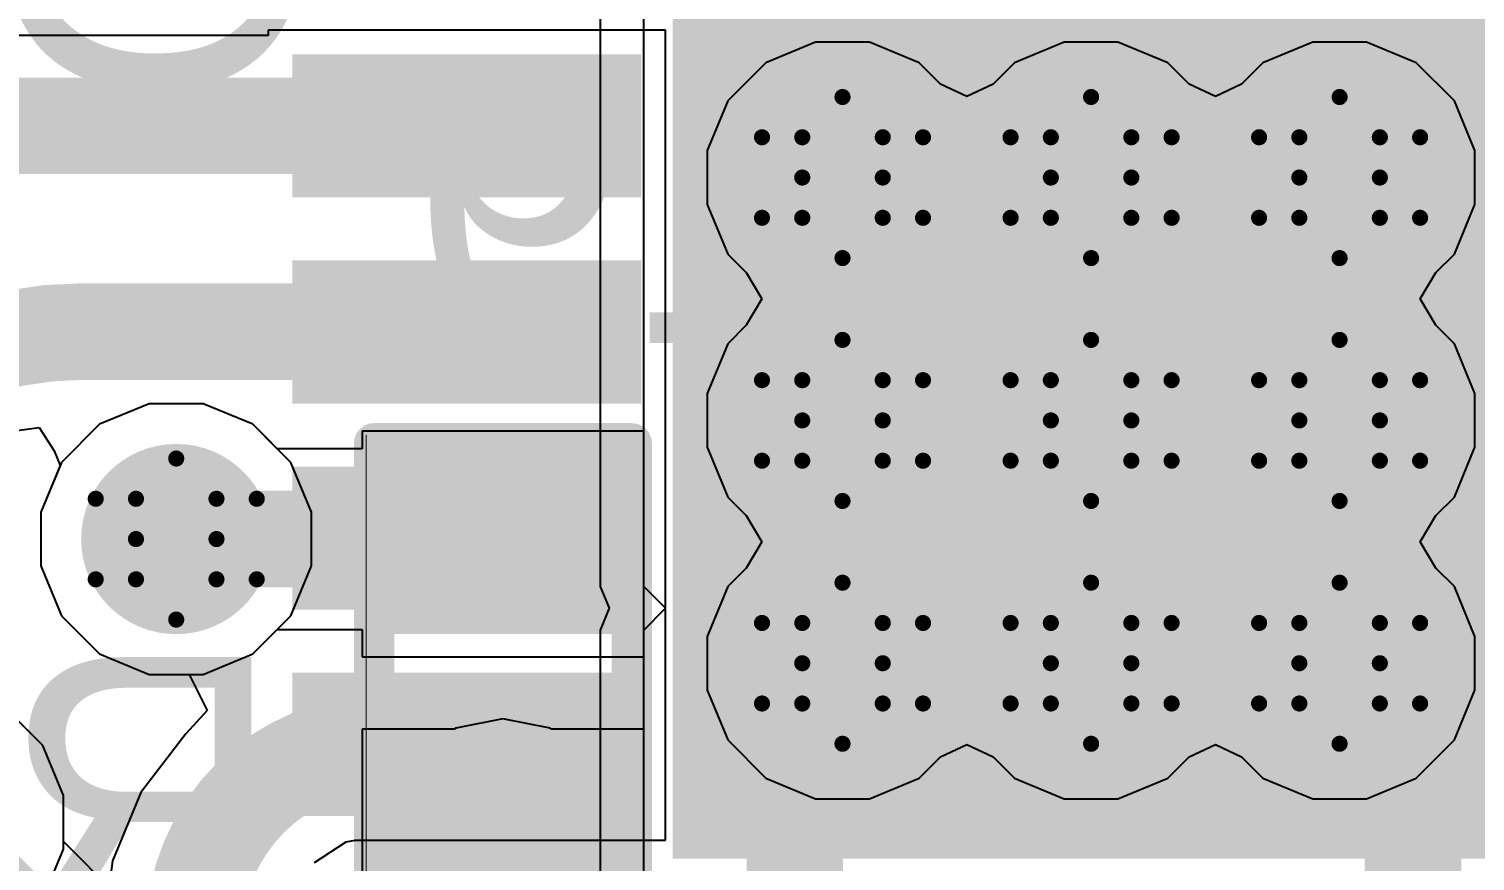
# Model space of a CAD drawing. Header units: inches. Extents: x -0.2 to 15.8, y 0 to 3.5.
# Drawn here: x 1.2025 to 1.3822, y 1.0682 to 1.1715 of the extents above; entities that cross this region are included whole.
import ezdxf

# ---------------------------------------------------------------- set-up
doc = ezdxf.new("R2010")
doc.units = ezdxf.units.IN
doc.header["$MEASUREMENT"] = 0
for name, color, linetype in [('Bottom Layer', 5, 'Continuous'), ('Bottom Overlay', 54, 'Continuous'), ('Bottom Paste', 16, 'Continuous'), ('Bottom Solder', 6, 'Continuous'), ('Drill Drawing', 1, 'Continuous'), ('Signal_1', 16, 'Continuous'), ('Signal_2', 76, 'Continuous'), ('Top Layer', 1, 'Continuous'), ('Top Overlay', 2, 'Continuous'), ('Top Solder', 216, 'Continuous'), ('Via Holes', 16, 'Continuous')]:
    doc.layers.add(name, color=color, linetype=linetype)
doc.styles.add('Arial', font='', dxfattribs={"height": 0.2})
doc.styles.get('Arial').set_extended_font_data('Arial')

msp = doc.modelspace()

# ---------------------------------------------------------------- hatches: boundary and pattern name
at = {"layer": 'Bottom Layer'}
h = msp.add_hatch(color=5, dxfattribs=at)
edge = h.paths.add_edge_path()
edge.add_arc((1.30359, 1.15306), 0.01181, 0, 360)
h = msp.add_hatch(color=5, dxfattribs=at)
edge = h.paths.add_edge_path()
edge.add_arc((1.33447, 1.15306), 0.01181, 0, 360)
h = msp.add_hatch(color=5, dxfattribs=at)
edge = h.paths.add_edge_path()
edge.add_arc((1.36534, 1.15306), 0.01181, 0, 360)
h = msp.add_hatch(color=5, dxfattribs=at)
edge = h.paths.add_edge_path()
edge.add_arc((1.30359, 1.1229), 0.01181, 0, 360)
h = msp.add_hatch(color=5, dxfattribs=at)
edge = h.paths.add_edge_path()
edge.add_arc((1.33447, 1.1229), 0.01181, 0, 360)
h = msp.add_hatch(color=5, dxfattribs=at)
edge = h.paths.add_edge_path()
edge.add_arc((1.36534, 1.1229), 0.01181, 0, 360)
h = msp.add_hatch(color=5, dxfattribs=at)
edge = h.paths.add_edge_path()
edge.add_arc((1.22082, 1.10817), 0.01181, 0, 360)
for points in [[(1.24891, 1.11656), (1.27391, 1.11656), (1.27391, 1.09856), (1.24891, 1.09856)], [(1.24891, 1.07956), (1.27391, 1.07956), (1.27391, 1.06156), (1.24891, 1.06156)]]:
    msp.add_hatch(color=5, dxfattribs=at).paths.add_polyline_path(points)
h = msp.add_hatch(color=5, dxfattribs=at)
edge = h.paths.add_edge_path()
edge.add_arc((1.30359, 1.09275), 0.01181, 0, 360)
h = msp.add_hatch(color=5, dxfattribs=at)
edge = h.paths.add_edge_path()
edge.add_arc((1.33447, 1.09275), 0.01181, 0, 360)
h = msp.add_hatch(color=5, dxfattribs=at)
edge = h.paths.add_edge_path()
edge.add_arc((1.36534, 1.09275), 0.01181, 0, 360)
at = {"layer": 'Bottom Paste'}
for points in [[(1.24891, 1.11656), (1.27391, 1.11656), (1.27391, 1.09856), (1.24891, 1.09856)], [(1.24891, 1.07956), (1.27391, 1.07956), (1.27391, 1.06156), (1.24891, 1.06156)]]:
    msp.add_hatch(color=16, dxfattribs=at).paths.add_polyline_path(points)
at = {"layer": 'Bottom Solder'}
for points in [[(1.24674, 1.11873), (1.27607, 1.11873), (1.27607, 1.09639), (1.24674, 1.09639)], [(1.24674, 1.08173), (1.27607, 1.08173), (1.27607, 1.05939), (1.24674, 1.05939)]]:
    msp.add_hatch(color=6, dxfattribs=at).paths.add_polyline_path(points)
at = {"layer": 'Signal_1'}
h = msp.add_hatch(color=16, dxfattribs=at)
edge = h.paths.add_edge_path()
edge.add_arc((1.30359, 1.15306), 0.01181, 0, 360)
h = msp.add_hatch(color=16, dxfattribs=at)
edge = h.paths.add_edge_path()
edge.add_arc((1.33447, 1.15306), 0.01181, 0, 360)
h = msp.add_hatch(color=16, dxfattribs=at)
edge = h.paths.add_edge_path()
edge.add_arc((1.36534, 1.15306), 0.01181, 0, 360)
h = msp.add_hatch(color=16, dxfattribs=at)
edge = h.paths.add_edge_path()
edge.add_arc((1.30359, 1.1229), 0.01181, 0, 360)
h = msp.add_hatch(color=16, dxfattribs=at)
edge = h.paths.add_edge_path()
edge.add_arc((1.33447, 1.1229), 0.01181, 0, 360)
h = msp.add_hatch(color=16, dxfattribs=at)
edge = h.paths.add_edge_path()
edge.add_arc((1.36534, 1.1229), 0.01181, 0, 360)
h = msp.add_hatch(color=16, dxfattribs=at)
edge = h.paths.add_edge_path()
edge.add_arc((1.22082, 1.10817), 0.01181, 0, 360)
h = msp.add_hatch(color=16, dxfattribs=at)
edge = h.paths.add_edge_path()
edge.add_arc((1.30359, 1.09275), 0.01181, 0, 360)
h = msp.add_hatch(color=16, dxfattribs=at)
edge = h.paths.add_edge_path()
edge.add_arc((1.33447, 1.09275), 0.01181, 0, 360)
h = msp.add_hatch(color=16, dxfattribs=at)
edge = h.paths.add_edge_path()
edge.add_arc((1.36534, 1.09275), 0.01181, 0, 360)
at = {"layer": 'Signal_2'}
h = msp.add_hatch(color=76, dxfattribs=at)
edge = h.paths.add_edge_path()
edge.add_arc((1.30359, 1.15306), 0.01181, 0, 360)
h = msp.add_hatch(color=76, dxfattribs=at)
edge = h.paths.add_edge_path()
edge.add_arc((1.33447, 1.15306), 0.01181, 0, 360)
h = msp.add_hatch(color=76, dxfattribs=at)
edge = h.paths.add_edge_path()
edge.add_arc((1.36534, 1.15306), 0.01181, 0, 360)
h = msp.add_hatch(color=76, dxfattribs=at)
edge = h.paths.add_edge_path()
edge.add_arc((1.30359, 1.1229), 0.01181, 0, 360)
h = msp.add_hatch(color=76, dxfattribs=at)
edge = h.paths.add_edge_path()
edge.add_arc((1.33447, 1.1229), 0.01181, 0, 360)
h = msp.add_hatch(color=76, dxfattribs=at)
edge = h.paths.add_edge_path()
edge.add_arc((1.36534, 1.1229), 0.01181, 0, 360)
h = msp.add_hatch(color=76, dxfattribs=at)
edge = h.paths.add_edge_path()
edge.add_arc((1.22082, 1.10817), 0.01181, 0, 360)
h = msp.add_hatch(color=76, dxfattribs=at)
edge = h.paths.add_edge_path()
edge.add_arc((1.30359, 1.09275), 0.01181, 0, 360)
h = msp.add_hatch(color=76, dxfattribs=at)
edge = h.paths.add_edge_path()
edge.add_arc((1.33447, 1.09275), 0.01181, 0, 360)
h = msp.add_hatch(color=76, dxfattribs=at)
edge = h.paths.add_edge_path()
edge.add_arc((1.36534, 1.09275), 0.01181, 0, 360)
at = {"layer": 'Top Layer'}
for points in [[(1.28449, 1.0705), (1.28449, 1.17286), (1.38685, 1.17286), (1.38685, 1.0705)], [(1.23724, 1.15259), (1.23724, 1.16637), (1.27661, 1.16637), (1.27661, 1.15259)], [(1.23724, 1.12699), (1.23724, 1.14077), (1.27661, 1.14077), (1.27661, 1.12699)], [(1.23724, 1.10139), (1.23724, 1.11517), (1.27661, 1.11517), (1.27661, 1.10139)], [(1.23724, 1.07579), (1.23724, 1.08957), (1.27661, 1.08957), (1.27661, 1.07579)]]:
    msp.add_hatch(color=1, dxfattribs=at).paths.add_polyline_path(points)
h = msp.add_hatch(color=1, dxfattribs=at)
edge = h.paths.add_edge_path()
edge.add_arc((1.30359, 1.15306), 0.01181, 0, 360)
h = msp.add_hatch(color=1, dxfattribs=at)
edge = h.paths.add_edge_path()
edge.add_arc((1.33447, 1.15306), 0.01181, 0, 360)
h = msp.add_hatch(color=1, dxfattribs=at)
edge = h.paths.add_edge_path()
edge.add_arc((1.36534, 1.15306), 0.01181, 0, 360)
h = msp.add_hatch(color=1, dxfattribs=at)
edge = h.paths.add_edge_path()
edge.add_arc((1.30359, 1.1229), 0.01181, 0, 360)
h = msp.add_hatch(color=1, dxfattribs=at)
edge = h.paths.add_edge_path()
edge.add_arc((1.33447, 1.1229), 0.01181, 0, 360)
h = msp.add_hatch(color=1, dxfattribs=at)
edge = h.paths.add_edge_path()
edge.add_arc((1.36534, 1.1229), 0.01181, 0, 360)
h = msp.add_hatch(color=1, dxfattribs=at)
edge = h.paths.add_edge_path()
edge.add_arc((1.22082, 1.10817), 0.01181, 0, 360)
h = msp.add_hatch(color=1, dxfattribs=at)
edge = h.paths.add_edge_path()
edge.add_arc((1.30359, 1.09275), 0.01181, 0, 360)
h = msp.add_hatch(color=1, dxfattribs=at)
edge = h.paths.add_edge_path()
edge.add_arc((1.33447, 1.09275), 0.01181, 0, 360)
h = msp.add_hatch(color=1, dxfattribs=at)
edge = h.paths.add_edge_path()
edge.add_arc((1.36534, 1.09275), 0.01181, 0, 360)
at = {"layer": 'Top Solder'}
for points in [[(1.28249, 1.0685), (1.28249, 1.17486), (1.38885, 1.17486), (1.38885, 1.0685)], [(1.23524, 1.15059), (1.23524, 1.16837), (1.27861, 1.16837), (1.27861, 1.15059)], [(1.23524, 1.12499), (1.23524, 1.14277), (1.27861, 1.14277), (1.27861, 1.12499)], [(1.23524, 1.09939), (1.23524, 1.11717), (1.27861, 1.11717), (1.27861, 1.09939)], [(1.23524, 1.07379), (1.23524, 1.09157), (1.27861, 1.09157), (1.27861, 1.07379)]]:
    msp.add_hatch(color=216, dxfattribs=at).paths.add_polyline_path(points)
at = {"layer": 'Via Holes'}
h = msp.add_hatch(color=7, dxfattribs=at)
edge = h.paths.add_edge_path()
edge.add_arc((1.30359, 1.15306), 0.00591, 0, 360)
h = msp.add_hatch(color=7, dxfattribs=at)
edge = h.paths.add_edge_path()
edge.add_arc((1.33447, 1.15306), 0.00591, 0, 360)
h = msp.add_hatch(color=7, dxfattribs=at)
edge = h.paths.add_edge_path()
edge.add_arc((1.36534, 1.15306), 0.00591, 0, 360)
h = msp.add_hatch(color=7, dxfattribs=at)
edge = h.paths.add_edge_path()
edge.add_arc((1.30359, 1.1229), 0.00591, 0, 360)
h = msp.add_hatch(color=7, dxfattribs=at)
edge = h.paths.add_edge_path()
edge.add_arc((1.33447, 1.1229), 0.00591, 0, 360)
h = msp.add_hatch(color=7, dxfattribs=at)
edge = h.paths.add_edge_path()
edge.add_arc((1.36534, 1.1229), 0.00591, 0, 360)
h = msp.add_hatch(color=7, dxfattribs=at)
edge = h.paths.add_edge_path()
edge.add_arc((1.22082, 1.10817), 0.00591, 0, 360)
h = msp.add_hatch(color=7, dxfattribs=at)
edge = h.paths.add_edge_path()
edge.add_arc((1.30359, 1.09275), 0.00591, 0, 360)
h = msp.add_hatch(color=7, dxfattribs=at)
edge = h.paths.add_edge_path()
edge.add_arc((1.33447, 1.09275), 0.00591, 0, 360)
h = msp.add_hatch(color=7, dxfattribs=at)
edge = h.paths.add_edge_path()
edge.add_arc((1.36534, 1.09275), 0.00591, 0, 360)

# ---------------------------------------------------------------- linework, layer by layer
at = {"layer": 'Bottom Layer'}
for p, q in [((1.21747, 1.12498), (1.2113, 1.12242)), ((1.22416, 1.12498), (1.21747, 1.12498)), ((1.23034, 1.12242), (1.22416, 1.12498)), ((1.2113, 1.12242), (1.20657, 1.11769)), ((1.23338, 1.11939), (1.23034, 1.12242)), ((1.27891, 1.12156), (1.24391, 1.12156)), ((1.24391, 1.12156), (1.24391, 1.11939)), ((1.27891, 1.09356), (1.27891, 1.12156)), ((1.24391, 1.11939), (1.23338, 1.11939)), ((1.20657, 1.11769), (1.20401, 1.11151)), ((1.20401, 1.11151), (1.20401, 1.10483)), ((1.20401, 1.10483), (1.20657, 1.09865)), ((1.20657, 1.09865), (1.2113, 1.09392)), ((1.23034, 1.09392), (1.23338, 1.09695)), ((1.23338, 1.09695), (1.24391, 1.09695)), ((1.24391, 1.09695), (1.24391, 1.09356)), ((1.2113, 1.09392), (1.21747, 1.09136)), ((1.22416, 1.09136), (1.23034, 1.09392)), ((1.24391, 1.09356), (1.27891, 1.09356)), ((1.21747, 1.09136), (1.22416, 1.09136)), ((1.20425, 1.08252), (1.19952, 1.08725)), ((1.26141, 1.08585), (1.25555, 1.08469)), ((1.26726, 1.08469), (1.26141, 1.08585)), ((1.25536, 1.08456), (1.24391, 1.08456)), ((1.24391, 1.08456), (1.24391, 1.05656)), ((1.25555, 1.08469), (1.25536, 1.08456)), ((1.26745, 1.08456), (1.26726, 1.08469)), ((1.27891, 1.08456), (1.26745, 1.08456)), ((1.27891, 1.05656), (1.27891, 1.08456)), ((1.20681, 1.07634), (1.20425, 1.08252)), ((1.20681, 1.06966), (1.20681, 1.07634)), ((1.20425, 1.06348), (1.20681, 1.06966))]:
    msp.add_line(p, q, dxfattribs=at)
for points, const_width in [([(1.21982, 1.10817), (1.22082, 1.10817)], 0.012), ([(1.22082, 1.10817), (1.26247, 1.10817)], 0.012), ([(1.26141, 1.05816), (1.26141, 1.07056)], 0.02)]:
    msp.add_lwpolyline(points, dxfattribs=dict(at, const_width=const_width))
for points, const_width in [([(1.21682, 1.10817, 1), (1.22282, 1.10817, 1)], 0.006), ([(1.21782, 1.10817, 1), (1.22382, 1.10817, 1)], 0.006), ([(1.21782, 1.10817, 1), (1.22382, 1.10817, 1)], 0.006), ([(1.25947, 1.10817, 1), (1.26547, 1.10817, 1)], 0.006), ([(1.25641, 1.07056, 1), (1.26641, 1.07056, 1)], 0.01)]:
    msp.add_lwpolyline(points, format="xyb", close=True, dxfattribs=dict(at, const_width=const_width))
at = {"layer": 'Bottom Overlay'}
for points, const_width in [([(1.24541, 1.05806), (1.24541, 1.12006)], 0.005), ([(1.24541, 1.12006), (1.27741, 1.12006)], 0.005), ([(1.24441, 1.05706), (1.24441, 1.12106)], 0.000127), ([(1.27741, 1.05806), (1.27741, 1.12006)], 0.005)]:
    msp.add_lwpolyline(points, dxfattribs=dict(at, const_width=const_width))
for points, const_width in [([(1.24416, 1.12006, 1), (1.24666, 1.12006, 1)], 0.0025), ([(1.24416, 1.12006, 1), (1.24666, 1.12006, 1)], 0.0025), ([(1.24438, 1.12106, 1), (1.24444, 1.12106, 1)], 0.0000635), ([(1.27616, 1.12006, 1), (1.27866, 1.12006, 1)], 0.0025), ([(1.27616, 1.12006, 1), (1.27866, 1.12006, 1)], 0.0025)]:
    msp.add_lwpolyline(points, format="xyb", close=True, dxfattribs=dict(at, const_width=const_width))
at = {"layer": 'Drill Drawing', "const_width": 0.002}
for points in [[(1.29859, 1.15806), (1.30359, 1.16306)], [(1.30359, 1.16306), (1.30859, 1.15806)], [(1.32947, 1.15806), (1.33447, 1.16306)], [(1.33447, 1.16306), (1.33947, 1.15806)], [(1.36034, 1.15806), (1.36534, 1.16306)], [(1.36534, 1.16306), (1.37034, 1.15806)], [(1.29359, 1.15806), (1.29859, 1.15306)], [(1.29359, 1.15806), (1.29859, 1.15806)], [(1.30859, 1.15806), (1.31359, 1.15806)], [(1.30859, 1.15306), (1.31359, 1.15806)], [(1.32447, 1.15806), (1.32947, 1.15306)], [(1.32447, 1.15806), (1.32947, 1.15806)], [(1.33947, 1.15806), (1.34447, 1.15806)], [(1.33947, 1.15306), (1.34447, 1.15806)], [(1.35534, 1.15806), (1.36034, 1.15306)], [(1.35534, 1.15806), (1.36034, 1.15806)], [(1.37034, 1.15806), (1.37534, 1.15806)], [(1.37034, 1.15306), (1.37534, 1.15806)], [(1.29359, 1.14806), (1.29859, 1.15306)], [(1.30859, 1.15306), (1.31359, 1.14806)], [(1.32447, 1.14806), (1.32947, 1.15306)], [(1.33947, 1.15306), (1.34447, 1.14806)], [(1.35534, 1.14806), (1.36034, 1.15306)], [(1.37034, 1.15306), (1.37534, 1.14806)], [(1.29359, 1.14806), (1.29859, 1.14806)], [(1.29859, 1.14806), (1.30359, 1.14306)], [(1.30359, 1.14306), (1.30859, 1.14806)], [(1.30859, 1.14806), (1.31359, 1.14806)], [(1.32447, 1.14806), (1.32947, 1.14806)], [(1.32947, 1.14806), (1.33447, 1.14306)], [(1.33447, 1.14306), (1.33947, 1.14806)], [(1.33947, 1.14806), (1.34447, 1.14806)], [(1.35534, 1.14806), (1.36034, 1.14806)], [(1.36034, 1.14806), (1.36534, 1.14306)], [(1.36534, 1.14306), (1.37034, 1.14806)], [(1.37034, 1.14806), (1.37534, 1.14806)], [(1.29859, 1.1279), (1.30359, 1.1329)], [(1.30359, 1.1329), (1.30859, 1.1279)], [(1.32947, 1.1279), (1.33447, 1.1329)], [(1.33447, 1.1329), (1.33947, 1.1279)], [(1.36034, 1.1279), (1.36534, 1.1329)], [(1.36534, 1.1329), (1.37034, 1.1279)], [(1.29359, 1.1279), (1.29859, 1.1229)], [(1.29359, 1.1279), (1.29859, 1.1279)], [(1.30859, 1.1279), (1.31359, 1.1279)], [(1.30859, 1.1229), (1.31359, 1.1279)], [(1.32447, 1.1279), (1.32947, 1.1229)], [(1.32447, 1.1279), (1.32947, 1.1279)], [(1.33947, 1.1279), (1.34447, 1.1279)], [(1.33947, 1.1229), (1.34447, 1.1279)], [(1.35534, 1.1279), (1.36034, 1.1229)], [(1.35534, 1.1279), (1.36034, 1.1279)], [(1.37034, 1.1279), (1.37534, 1.1279)], [(1.37034, 1.1229), (1.37534, 1.1279)], [(1.29359, 1.1179), (1.29859, 1.1229)], [(1.30859, 1.1229), (1.31359, 1.1179)], [(1.32447, 1.1179), (1.32947, 1.1229)], [(1.33947, 1.1229), (1.34447, 1.1179)], [(1.35534, 1.1179), (1.36034, 1.1229)], [(1.37034, 1.1229), (1.37534, 1.1179)], [(1.21582, 1.11317), (1.22082, 1.11817)], [(1.22082, 1.11817), (1.22582, 1.11317)], [(1.29359, 1.1179), (1.29859, 1.1179)], [(1.29859, 1.1179), (1.30359, 1.1129)], [(1.30359, 1.1129), (1.30859, 1.1179)], [(1.30859, 1.1179), (1.31359, 1.1179)], [(1.32447, 1.1179), (1.32947, 1.1179)], [(1.32947, 1.1179), (1.33447, 1.1129)], [(1.33447, 1.1129), (1.33947, 1.1179)], [(1.33947, 1.1179), (1.34447, 1.1179)], [(1.35534, 1.1179), (1.36034, 1.1179)], [(1.36034, 1.1179), (1.36534, 1.1129)], [(1.36534, 1.1129), (1.37034, 1.1179)], [(1.37034, 1.1179), (1.37534, 1.1179)], [(1.21082, 1.11317), (1.21582, 1.10817)], [(1.21082, 1.11317), (1.21582, 1.11317)], [(1.22582, 1.11317), (1.23082, 1.11317)], [(1.22582, 1.10817), (1.23082, 1.11317)], [(1.21082, 1.10317), (1.21582, 1.10817)], [(1.22582, 1.10817), (1.23082, 1.10317)], [(1.21082, 1.10317), (1.21582, 1.10317)], [(1.21582, 1.10317), (1.22082, 1.09817)], [(1.22082, 1.09817), (1.22582, 1.10317)], [(1.22582, 1.10317), (1.23082, 1.10317)], [(1.29859, 1.09775), (1.30359, 1.10275)], [(1.30359, 1.10275), (1.30859, 1.09775)], [(1.32947, 1.09775), (1.33447, 1.10275)], [(1.33447, 1.10275), (1.33947, 1.09775)], [(1.36034, 1.09775), (1.36534, 1.10275)], [(1.36534, 1.10275), (1.37034, 1.09775)], [(1.29359, 1.09775), (1.29859, 1.09275)], [(1.29359, 1.09775), (1.29859, 1.09775)], [(1.30859, 1.09775), (1.31359, 1.09775)], [(1.30859, 1.09275), (1.31359, 1.09775)], [(1.32447, 1.09775), (1.32947, 1.09275)], [(1.32447, 1.09775), (1.32947, 1.09775)], [(1.33947, 1.09775), (1.34447, 1.09775)], [(1.33947, 1.09275), (1.34447, 1.09775)], [(1.35534, 1.09775), (1.36034, 1.09275)], [(1.35534, 1.09775), (1.36034, 1.09775)], [(1.37034, 1.09775), (1.37534, 1.09775)], [(1.37034, 1.09275), (1.37534, 1.09775)], [(1.29359, 1.08775), (1.29859, 1.09275)], [(1.30859, 1.09275), (1.31359, 1.08775)], [(1.32447, 1.08775), (1.32947, 1.09275)], [(1.33947, 1.09275), (1.34447, 1.08775)], [(1.35534, 1.08775), (1.36034, 1.09275)], [(1.37034, 1.09275), (1.37534, 1.08775)], [(1.29359, 1.08775), (1.29859, 1.08775)], [(1.29859, 1.08775), (1.30359, 1.08275)], [(1.30359, 1.08275), (1.30859, 1.08775)], [(1.30859, 1.08775), (1.31359, 1.08775)], [(1.32447, 1.08775), (1.32947, 1.08775)], [(1.32947, 1.08775), (1.33447, 1.08275)], [(1.33447, 1.08275), (1.33947, 1.08775)], [(1.33947, 1.08775), (1.34447, 1.08775)], [(1.35534, 1.08775), (1.36034, 1.08775)], [(1.36034, 1.08775), (1.36534, 1.08275)], [(1.36534, 1.08275), (1.37034, 1.08775)], [(1.37034, 1.08775), (1.37534, 1.08775)]]:
    msp.add_lwpolyline(points, dxfattribs=at)
at = {"layer": 'Drill Drawing', "const_width": 0.001}
for points in [[(1.30309, 1.16306, 1), (1.30409, 1.16306, 1)], [(1.30309, 1.16306, 1), (1.30409, 1.16306, 1)], [(1.33397, 1.16306, 1), (1.33497, 1.16306, 1)], [(1.33397, 1.16306, 1), (1.33497, 1.16306, 1)], [(1.36484, 1.16306, 1), (1.36584, 1.16306, 1)], [(1.36484, 1.16306, 1), (1.36584, 1.16306, 1)], [(1.29309, 1.15806, 1), (1.29409, 1.15806, 1)], [(1.29309, 1.15806, 1), (1.29409, 1.15806, 1)], [(1.29809, 1.15806, 1), (1.29909, 1.15806, 1)], [(1.29809, 1.15806, 1), (1.29909, 1.15806, 1)], [(1.30809, 1.15806, 1), (1.30909, 1.15806, 1)], [(1.30809, 1.15806, 1), (1.30909, 1.15806, 1)], [(1.31309, 1.15806, 1), (1.31409, 1.15806, 1)], [(1.31309, 1.15806, 1), (1.31409, 1.15806, 1)], [(1.32397, 1.15806, 1), (1.32497, 1.15806, 1)], [(1.32397, 1.15806, 1), (1.32497, 1.15806, 1)], [(1.32897, 1.15806, 1), (1.32997, 1.15806, 1)], [(1.32897, 1.15806, 1), (1.32997, 1.15806, 1)], [(1.33897, 1.15806, 1), (1.33997, 1.15806, 1)], [(1.33897, 1.15806, 1), (1.33997, 1.15806, 1)], [(1.34397, 1.15806, 1), (1.34497, 1.15806, 1)], [(1.34397, 1.15806, 1), (1.34497, 1.15806, 1)], [(1.35484, 1.15806, 1), (1.35584, 1.15806, 1)], [(1.35484, 1.15806, 1), (1.35584, 1.15806, 1)], [(1.35984, 1.15806, 1), (1.36084, 1.15806, 1)], [(1.35984, 1.15806, 1), (1.36084, 1.15806, 1)], [(1.36984, 1.15806, 1), (1.37084, 1.15806, 1)], [(1.36984, 1.15806, 1), (1.37084, 1.15806, 1)], [(1.37484, 1.15806, 1), (1.37584, 1.15806, 1)], [(1.37484, 1.15806, 1), (1.37584, 1.15806, 1)], [(1.29809, 1.15306, 1), (1.29909, 1.15306, 1)], [(1.29809, 1.15306, 1), (1.29909, 1.15306, 1)], [(1.30809, 1.15306, 1), (1.30909, 1.15306, 1)], [(1.30809, 1.15306, 1), (1.30909, 1.15306, 1)], [(1.32897, 1.15306, 1), (1.32997, 1.15306, 1)], [(1.32897, 1.15306, 1), (1.32997, 1.15306, 1)], [(1.33897, 1.15306, 1), (1.33997, 1.15306, 1)], [(1.33897, 1.15306, 1), (1.33997, 1.15306, 1)], [(1.35984, 1.15306, 1), (1.36084, 1.15306, 1)], [(1.35984, 1.15306, 1), (1.36084, 1.15306, 1)], [(1.36984, 1.15306, 1), (1.37084, 1.15306, 1)], [(1.36984, 1.15306, 1), (1.37084, 1.15306, 1)], [(1.29309, 1.14806, 1), (1.29409, 1.14806, 1)], [(1.29309, 1.14806, 1), (1.29409, 1.14806, 1)], [(1.29809, 1.14806, 1), (1.29909, 1.14806, 1)], [(1.29809, 1.14806, 1), (1.29909, 1.14806, 1)], [(1.30809, 1.14806, 1), (1.30909, 1.14806, 1)], [(1.30809, 1.14806, 1), (1.30909, 1.14806, 1)], [(1.31309, 1.14806, 1), (1.31409, 1.14806, 1)], [(1.31309, 1.14806, 1), (1.31409, 1.14806, 1)], [(1.32397, 1.14806, 1), (1.32497, 1.14806, 1)], [(1.32397, 1.14806, 1), (1.32497, 1.14806, 1)], [(1.32897, 1.14806, 1), (1.32997, 1.14806, 1)], [(1.32897, 1.14806, 1), (1.32997, 1.14806, 1)], [(1.33897, 1.14806, 1), (1.33997, 1.14806, 1)], [(1.33897, 1.14806, 1), (1.33997, 1.14806, 1)], [(1.34397, 1.14806, 1), (1.34497, 1.14806, 1)], [(1.34397, 1.14806, 1), (1.34497, 1.14806, 1)], [(1.35484, 1.14806, 1), (1.35584, 1.14806, 1)], [(1.35484, 1.14806, 1), (1.35584, 1.14806, 1)], [(1.35984, 1.14806, 1), (1.36084, 1.14806, 1)], [(1.35984, 1.14806, 1), (1.36084, 1.14806, 1)], [(1.36984, 1.14806, 1), (1.37084, 1.14806, 1)], [(1.36984, 1.14806, 1), (1.37084, 1.14806, 1)], [(1.37484, 1.14806, 1), (1.37584, 1.14806, 1)], [(1.37484, 1.14806, 1), (1.37584, 1.14806, 1)], [(1.30309, 1.14306, 1), (1.30409, 1.14306, 1)], [(1.30309, 1.14306, 1), (1.30409, 1.14306, 1)], [(1.33397, 1.14306, 1), (1.33497, 1.14306, 1)], [(1.33397, 1.14306, 1), (1.33497, 1.14306, 1)], [(1.36484, 1.14306, 1), (1.36584, 1.14306, 1)], [(1.36484, 1.14306, 1), (1.36584, 1.14306, 1)], [(1.30309, 1.1329, 1), (1.30409, 1.1329, 1)], [(1.30309, 1.1329, 1), (1.30409, 1.1329, 1)], [(1.33397, 1.1329, 1), (1.33497, 1.1329, 1)], [(1.33397, 1.1329, 1), (1.33497, 1.1329, 1)], [(1.36484, 1.1329, 1), (1.36584, 1.1329, 1)], [(1.36484, 1.1329, 1), (1.36584, 1.1329, 1)], [(1.29309, 1.1279, 1), (1.29409, 1.1279, 1)], [(1.29309, 1.1279, 1), (1.29409, 1.1279, 1)], [(1.29809, 1.1279, 1), (1.29909, 1.1279, 1)], [(1.29809, 1.1279, 1), (1.29909, 1.1279, 1)], [(1.30809, 1.1279, 1), (1.30909, 1.1279, 1)], [(1.30809, 1.1279, 1), (1.30909, 1.1279, 1)], [(1.31309, 1.1279, 1), (1.31409, 1.1279, 1)], [(1.31309, 1.1279, 1), (1.31409, 1.1279, 1)], [(1.32397, 1.1279, 1), (1.32497, 1.1279, 1)], [(1.32397, 1.1279, 1), (1.32497, 1.1279, 1)], [(1.32897, 1.1279, 1), (1.32997, 1.1279, 1)], [(1.32897, 1.1279, 1), (1.32997, 1.1279, 1)], [(1.33897, 1.1279, 1), (1.33997, 1.1279, 1)], [(1.33897, 1.1279, 1), (1.33997, 1.1279, 1)], [(1.34397, 1.1279, 1), (1.34497, 1.1279, 1)], [(1.34397, 1.1279, 1), (1.34497, 1.1279, 1)], [(1.35484, 1.1279, 1), (1.35584, 1.1279, 1)], [(1.35484, 1.1279, 1), (1.35584, 1.1279, 1)], [(1.35984, 1.1279, 1), (1.36084, 1.1279, 1)], [(1.35984, 1.1279, 1), (1.36084, 1.1279, 1)], [(1.36984, 1.1279, 1), (1.37084, 1.1279, 1)], [(1.36984, 1.1279, 1), (1.37084, 1.1279, 1)], [(1.37484, 1.1279, 1), (1.37584, 1.1279, 1)], [(1.37484, 1.1279, 1), (1.37584, 1.1279, 1)], [(1.29809, 1.1229, 1), (1.29909, 1.1229, 1)], [(1.29809, 1.1229, 1), (1.29909, 1.1229, 1)], [(1.30809, 1.1229, 1), (1.30909, 1.1229, 1)], [(1.30809, 1.1229, 1), (1.30909, 1.1229, 1)], [(1.32897, 1.1229, 1), (1.32997, 1.1229, 1)], [(1.32897, 1.1229, 1), (1.32997, 1.1229, 1)], [(1.33897, 1.1229, 1), (1.33997, 1.1229, 1)], [(1.33897, 1.1229, 1), (1.33997, 1.1229, 1)], [(1.35984, 1.1229, 1), (1.36084, 1.1229, 1)], [(1.35984, 1.1229, 1), (1.36084, 1.1229, 1)], [(1.36984, 1.1229, 1), (1.37084, 1.1229, 1)], [(1.36984, 1.1229, 1), (1.37084, 1.1229, 1)], [(1.22032, 1.11817, 1), (1.22132, 1.11817, 1)], [(1.22032, 1.11817, 1), (1.22132, 1.11817, 1)], [(1.29309, 1.1179, 1), (1.29409, 1.1179, 1)], [(1.29309, 1.1179, 1), (1.29409, 1.1179, 1)], [(1.29809, 1.1179, 1), (1.29909, 1.1179, 1)], [(1.29809, 1.1179, 1), (1.29909, 1.1179, 1)], [(1.30809, 1.1179, 1), (1.30909, 1.1179, 1)], [(1.30809, 1.1179, 1), (1.30909, 1.1179, 1)], [(1.31309, 1.1179, 1), (1.31409, 1.1179, 1)], [(1.31309, 1.1179, 1), (1.31409, 1.1179, 1)], [(1.32397, 1.1179, 1), (1.32497, 1.1179, 1)], [(1.32397, 1.1179, 1), (1.32497, 1.1179, 1)], [(1.32897, 1.1179, 1), (1.32997, 1.1179, 1)], [(1.32897, 1.1179, 1), (1.32997, 1.1179, 1)], [(1.33897, 1.1179, 1), (1.33997, 1.1179, 1)], [(1.33897, 1.1179, 1), (1.33997, 1.1179, 1)], [(1.34397, 1.1179, 1), (1.34497, 1.1179, 1)], [(1.34397, 1.1179, 1), (1.34497, 1.1179, 1)], [(1.35484, 1.1179, 1), (1.35584, 1.1179, 1)], [(1.35484, 1.1179, 1), (1.35584, 1.1179, 1)], [(1.35984, 1.1179, 1), (1.36084, 1.1179, 1)], [(1.35984, 1.1179, 1), (1.36084, 1.1179, 1)], [(1.36984, 1.1179, 1), (1.37084, 1.1179, 1)], [(1.36984, 1.1179, 1), (1.37084, 1.1179, 1)], [(1.37484, 1.1179, 1), (1.37584, 1.1179, 1)], [(1.37484, 1.1179, 1), (1.37584, 1.1179, 1)], [(1.21032, 1.11317, 1), (1.21132, 1.11317, 1)], [(1.21032, 1.11317, 1), (1.21132, 1.11317, 1)], [(1.21532, 1.11317, 1), (1.21632, 1.11317, 1)], [(1.21532, 1.11317, 1), (1.21632, 1.11317, 1)], [(1.22532, 1.11317, 1), (1.22632, 1.11317, 1)], [(1.22532, 1.11317, 1), (1.22632, 1.11317, 1)], [(1.23032, 1.11317, 1), (1.23132, 1.11317, 1)], [(1.23032, 1.11317, 1), (1.23132, 1.11317, 1)], [(1.30309, 1.1129, 1), (1.30409, 1.1129, 1)], [(1.30309, 1.1129, 1), (1.30409, 1.1129, 1)], [(1.33397, 1.1129, 1), (1.33497, 1.1129, 1)], [(1.33397, 1.1129, 1), (1.33497, 1.1129, 1)], [(1.36484, 1.1129, 1), (1.36584, 1.1129, 1)], [(1.36484, 1.1129, 1), (1.36584, 1.1129, 1)], [(1.21532, 1.10817, 1), (1.21632, 1.10817, 1)], [(1.21532, 1.10817, 1), (1.21632, 1.10817, 1)], [(1.22532, 1.10817, 1), (1.22632, 1.10817, 1)], [(1.22532, 1.10817, 1), (1.22632, 1.10817, 1)], [(1.21032, 1.10317, 1), (1.21132, 1.10317, 1)], [(1.21032, 1.10317, 1), (1.21132, 1.10317, 1)], [(1.21532, 1.10317, 1), (1.21632, 1.10317, 1)], [(1.21532, 1.10317, 1), (1.21632, 1.10317, 1)], [(1.22532, 1.10317, 1), (1.22632, 1.10317, 1)], [(1.22532, 1.10317, 1), (1.22632, 1.10317, 1)], [(1.23032, 1.10317, 1), (1.23132, 1.10317, 1)], [(1.23032, 1.10317, 1), (1.23132, 1.10317, 1)], [(1.30309, 1.10275, 1), (1.30409, 1.10275, 1)], [(1.30309, 1.10275, 1), (1.30409, 1.10275, 1)], [(1.33397, 1.10275, 1), (1.33497, 1.10275, 1)], [(1.33397, 1.10275, 1), (1.33497, 1.10275, 1)], [(1.36484, 1.10275, 1), (1.36584, 1.10275, 1)], [(1.36484, 1.10275, 1), (1.36584, 1.10275, 1)], [(1.22032, 1.09817, 1), (1.22132, 1.09817, 1)], [(1.22032, 1.09817, 1), (1.22132, 1.09817, 1)], [(1.29309, 1.09775, 1), (1.29409, 1.09775, 1)], [(1.29309, 1.09775, 1), (1.29409, 1.09775, 1)], [(1.29809, 1.09775, 1), (1.29909, 1.09775, 1)], [(1.29809, 1.09775, 1), (1.29909, 1.09775, 1)], [(1.30809, 1.09775, 1), (1.30909, 1.09775, 1)], [(1.30809, 1.09775, 1), (1.30909, 1.09775, 1)], [(1.31309, 1.09775, 1), (1.31409, 1.09775, 1)], [(1.31309, 1.09775, 1), (1.31409, 1.09775, 1)], [(1.32397, 1.09775, 1), (1.32497, 1.09775, 1)], [(1.32397, 1.09775, 1), (1.32497, 1.09775, 1)], [(1.32897, 1.09775, 1), (1.32997, 1.09775, 1)], [(1.32897, 1.09775, 1), (1.32997, 1.09775, 1)], [(1.33897, 1.09775, 1), (1.33997, 1.09775, 1)], [(1.33897, 1.09775, 1), (1.33997, 1.09775, 1)], [(1.34397, 1.09775, 1), (1.34497, 1.09775, 1)], [(1.34397, 1.09775, 1), (1.34497, 1.09775, 1)], [(1.35484, 1.09775, 1), (1.35584, 1.09775, 1)], [(1.35484, 1.09775, 1), (1.35584, 1.09775, 1)], [(1.35984, 1.09775, 1), (1.36084, 1.09775, 1)], [(1.35984, 1.09775, 1), (1.36084, 1.09775, 1)], [(1.36984, 1.09775, 1), (1.37084, 1.09775, 1)], [(1.36984, 1.09775, 1), (1.37084, 1.09775, 1)], [(1.37484, 1.09775, 1), (1.37584, 1.09775, 1)], [(1.37484, 1.09775, 1), (1.37584, 1.09775, 1)], [(1.29809, 1.09275, 1), (1.29909, 1.09275, 1)], [(1.29809, 1.09275, 1), (1.29909, 1.09275, 1)], [(1.30809, 1.09275, 1), (1.30909, 1.09275, 1)], [(1.30809, 1.09275, 1), (1.30909, 1.09275, 1)], [(1.32897, 1.09275, 1), (1.32997, 1.09275, 1)], [(1.32897, 1.09275, 1), (1.32997, 1.09275, 1)], [(1.33897, 1.09275, 1), (1.33997, 1.09275, 1)], [(1.33897, 1.09275, 1), (1.33997, 1.09275, 1)], [(1.35984, 1.09275, 1), (1.36084, 1.09275, 1)], [(1.35984, 1.09275, 1), (1.36084, 1.09275, 1)], [(1.36984, 1.09275, 1), (1.37084, 1.09275, 1)], [(1.36984, 1.09275, 1), (1.37084, 1.09275, 1)], [(1.29309, 1.08775, 1), (1.29409, 1.08775, 1)], [(1.29309, 1.08775, 1), (1.29409, 1.08775, 1)], [(1.29809, 1.08775, 1), (1.29909, 1.08775, 1)], [(1.29809, 1.08775, 1), (1.29909, 1.08775, 1)], [(1.30809, 1.08775, 1), (1.30909, 1.08775, 1)], [(1.30809, 1.08775, 1), (1.30909, 1.08775, 1)], [(1.31309, 1.08775, 1), (1.31409, 1.08775, 1)], [(1.31309, 1.08775, 1), (1.31409, 1.08775, 1)], [(1.32397, 1.08775, 1), (1.32497, 1.08775, 1)], [(1.32397, 1.08775, 1), (1.32497, 1.08775, 1)], [(1.32897, 1.08775, 1), (1.32997, 1.08775, 1)], [(1.32897, 1.08775, 1), (1.32997, 1.08775, 1)], [(1.33897, 1.08775, 1), (1.33997, 1.08775, 1)], [(1.33897, 1.08775, 1), (1.33997, 1.08775, 1)], [(1.34397, 1.08775, 1), (1.34497, 1.08775, 1)], [(1.34397, 1.08775, 1), (1.34497, 1.08775, 1)], [(1.35484, 1.08775, 1), (1.35584, 1.08775, 1)], [(1.35484, 1.08775, 1), (1.35584, 1.08775, 1)], [(1.35984, 1.08775, 1), (1.36084, 1.08775, 1)], [(1.35984, 1.08775, 1), (1.36084, 1.08775, 1)], [(1.36984, 1.08775, 1), (1.37084, 1.08775, 1)], [(1.36984, 1.08775, 1), (1.37084, 1.08775, 1)], [(1.37484, 1.08775, 1), (1.37584, 1.08775, 1)], [(1.37484, 1.08775, 1), (1.37584, 1.08775, 1)], [(1.30309, 1.08275, 1), (1.30409, 1.08275, 1)], [(1.30309, 1.08275, 1), (1.30409, 1.08275, 1)], [(1.33397, 1.08275, 1), (1.33497, 1.08275, 1)], [(1.33397, 1.08275, 1), (1.33497, 1.08275, 1)], [(1.36484, 1.08275, 1), (1.36584, 1.08275, 1)], [(1.36484, 1.08275, 1), (1.36584, 1.08275, 1)]]:
    msp.add_lwpolyline(points, format="xyb", close=True, dxfattribs=at)
at = {"layer": 'Signal_1'}
for p, q in [((1.30025, 1.16987), (1.29407, 1.16731)), ((1.30694, 1.16987), (1.30025, 1.16987)), ((1.31312, 1.16731), (1.30694, 1.16987)), ((1.33113, 1.16987), (1.32495, 1.16731)), ((1.33781, 1.16987), (1.33113, 1.16987)), ((1.34399, 1.16731), (1.33781, 1.16987)), ((1.362, 1.16987), (1.35582, 1.16731)), ((1.36869, 1.16987), (1.362, 1.16987)), ((1.37487, 1.16731), (1.36869, 1.16987)), ((1.29407, 1.16731), (1.28934, 1.16258)), ((1.31577, 1.16466), (1.31312, 1.16731)), ((1.32495, 1.16731), (1.3223, 1.16466)), ((1.34664, 1.16466), (1.34399, 1.16731)), ((1.35582, 1.16731), (1.35317, 1.16466)), ((1.3796, 1.16258), (1.37487, 1.16731)), ((1.31903, 1.16314), (1.31577, 1.16466)), ((1.3223, 1.16466), (1.31903, 1.16314)), ((1.34991, 1.16314), (1.34664, 1.16466)), ((1.35317, 1.16466), (1.34991, 1.16314)), ((1.28934, 1.16258), (1.28678, 1.1564)), ((1.38216, 1.1564), (1.3796, 1.16258)), ((1.28678, 1.1564), (1.28678, 1.14972)), ((1.38216, 1.14972), (1.38216, 1.1564)), ((1.28678, 1.14972), (1.28934, 1.14354)), ((1.3796, 1.14354), (1.38216, 1.14972)), ((1.28934, 1.14354), (1.29163, 1.14125)), ((1.37731, 1.14125), (1.3796, 1.14354)), ((1.29163, 1.14125), (1.29358, 1.13798)), ((1.37536, 1.13798), (1.37731, 1.14125)), ((1.29358, 1.13798), (1.29163, 1.13471)), ((1.37731, 1.13471), (1.37536, 1.13798)), ((1.29163, 1.13471), (1.28934, 1.13243)), ((1.3796, 1.13243), (1.37731, 1.13471)), ((1.28934, 1.13243), (1.28678, 1.12625)), ((1.38216, 1.12625), (1.3796, 1.13243)), ((1.21747, 1.12498), (1.2113, 1.12242)), ((1.22416, 1.12498), (1.21747, 1.12498)), ((1.23034, 1.12242), (1.22416, 1.12498)), ((1.28678, 1.12625), (1.28678, 1.11956)), ((1.38216, 1.11956), (1.38216, 1.12625)), ((1.2113, 1.12242), (1.20657, 1.11769)), ((1.23507, 1.11769), (1.23034, 1.12242)), ((1.28678, 1.11956), (1.28934, 1.11338)), ((1.3796, 1.11338), (1.38216, 1.11956)), ((1.20657, 1.11769), (1.20401, 1.11151)), ((1.23763, 1.11151), (1.23507, 1.11769)), ((1.28934, 1.11338), (1.29163, 1.11109)), ((1.37731, 1.11109), (1.3796, 1.11338)), ((1.20401, 1.11151), (1.20401, 1.10483)), ((1.23763, 1.10483), (1.23763, 1.11151)), ((1.29163, 1.11109), (1.29358, 1.10782)), ((1.37536, 1.10782), (1.37731, 1.11109)), ((1.29358, 1.10782), (1.29163, 1.10456)), ((1.37731, 1.10456), (1.37536, 1.10782)), ((1.20401, 1.10483), (1.20657, 1.09865)), ((1.23507, 1.09865), (1.23763, 1.10483)), ((1.29163, 1.10456), (1.28934, 1.10227)), ((1.3796, 1.10227), (1.37731, 1.10456)), ((1.28934, 1.10227), (1.28678, 1.09609)), ((1.38216, 1.09609), (1.3796, 1.10227)), ((1.20657, 1.09865), (1.2113, 1.09392)), ((1.23034, 1.09392), (1.23507, 1.09865)), ((1.28678, 1.09609), (1.28678, 1.0894)), ((1.38216, 1.0894), (1.38216, 1.09609)), ((1.2113, 1.09392), (1.21747, 1.09136)), ((1.22416, 1.09136), (1.23034, 1.09392)), ((1.21747, 1.09136), (1.22416, 1.09136)), ((1.28678, 1.0894), (1.28934, 1.08322)), ((1.3796, 1.08322), (1.38216, 1.0894)), ((1.20425, 1.08252), (1.19952, 1.08725)), ((1.20681, 1.07634), (1.20425, 1.08252)), ((1.28934, 1.08322), (1.29407, 1.07849)), ((1.31577, 1.08114), (1.31903, 1.08267)), ((1.31903, 1.08267), (1.3223, 1.08114)), ((1.34664, 1.08114), (1.34991, 1.08267)), ((1.34991, 1.08267), (1.35317, 1.08114)), ((1.37487, 1.07849), (1.3796, 1.08322)), ((1.31312, 1.07849), (1.31577, 1.08114)), ((1.3223, 1.08114), (1.32495, 1.07849)), ((1.34399, 1.07849), (1.34664, 1.08114)), ((1.35317, 1.08114), (1.35582, 1.07849)), ((1.29407, 1.07849), (1.30025, 1.07593)), ((1.30694, 1.07593), (1.31312, 1.07849)), ((1.32495, 1.07849), (1.33113, 1.07593)), ((1.33781, 1.07593), (1.34399, 1.07849)), ((1.35582, 1.07849), (1.362, 1.07593)), ((1.36869, 1.07593), (1.37487, 1.07849)), ((1.20681, 1.07061), (1.20681, 1.07634)), ((1.30025, 1.07593), (1.30694, 1.07593)), ((1.33113, 1.07593), (1.33781, 1.07593)), ((1.362, 1.07593), (1.36869, 1.07593)), ((1.26621, 1.01121), (1.20681, 1.07061))]:
    msp.add_line(p, q, dxfattribs=at)
at = {"layer": 'Signal_1', "const_width": 0.01}
msp.add_lwpolyline([(1.19, 1.073), (1.259, 1.004)], dxfattribs=at)
at = {"layer": 'Signal_2'}
for p, q in [((1.2735, 1.2262), (1.2735, 1.10227)), ((1.27891, 1.10227), (1.27891, 1.2262)), ((1.30025, 1.16987), (1.29407, 1.16731)), ((1.30694, 1.16987), (1.30025, 1.16987)), ((1.31312, 1.16731), (1.30694, 1.16987)), ((1.33113, 1.16987), (1.32495, 1.16731)), ((1.33781, 1.16987), (1.33113, 1.16987)), ((1.34399, 1.16731), (1.33781, 1.16987)), ((1.362, 1.16987), (1.35582, 1.16731)), ((1.36869, 1.16987), (1.362, 1.16987)), ((1.37487, 1.16731), (1.36869, 1.16987)), ((1.29407, 1.16731), (1.28934, 1.16258)), ((1.31577, 1.16466), (1.31312, 1.16731)), ((1.32495, 1.16731), (1.3223, 1.16466)), ((1.34664, 1.16466), (1.34399, 1.16731)), ((1.35582, 1.16731), (1.35317, 1.16466)), ((1.3796, 1.16258), (1.37487, 1.16731)), ((1.31903, 1.16314), (1.31577, 1.16466)), ((1.3223, 1.16466), (1.31903, 1.16314)), ((1.34991, 1.16314), (1.34664, 1.16466)), ((1.35317, 1.16466), (1.34991, 1.16314)), ((1.28934, 1.16258), (1.28678, 1.1564)), ((1.38216, 1.1564), (1.3796, 1.16258)), ((1.28678, 1.1564), (1.28678, 1.14972)), ((1.38216, 1.14972), (1.38216, 1.1564)), ((1.28678, 1.14972), (1.28934, 1.14354)), ((1.3796, 1.14354), (1.38216, 1.14972)), ((1.28934, 1.14354), (1.29163, 1.14125)), ((1.37731, 1.14125), (1.3796, 1.14354)), ((1.29163, 1.14125), (1.29358, 1.13798)), ((1.37536, 1.13798), (1.37731, 1.14125)), ((1.29358, 1.13798), (1.29163, 1.13471)), ((1.37731, 1.13471), (1.37536, 1.13798)), ((1.29163, 1.13471), (1.28934, 1.13243)), ((1.3796, 1.13243), (1.37731, 1.13471)), ((1.28934, 1.13243), (1.28678, 1.12625)), ((1.38216, 1.12625), (1.3796, 1.13243)), ((1.21747, 1.12498), (1.2113, 1.12242)), ((1.22416, 1.12498), (1.21747, 1.12498)), ((1.23034, 1.12242), (1.22416, 1.12498)), ((1.28678, 1.12625), (1.28678, 1.11956)), ((1.38216, 1.11956), (1.38216, 1.12625)), ((1.2113, 1.12242), (1.20657, 1.11769)), ((1.23507, 1.11769), (1.23034, 1.12242)), ((1.28678, 1.11956), (1.28934, 1.11338)), ((1.3796, 1.11338), (1.38216, 1.11956)), ((1.20657, 1.11769), (1.20401, 1.11151)), ((1.23763, 1.11151), (1.23507, 1.11769)), ((1.28934, 1.11338), (1.29163, 1.11109)), ((1.37731, 1.11109), (1.3796, 1.11338)), ((1.20401, 1.11151), (1.20401, 1.10483)), ((1.23763, 1.10483), (1.23763, 1.11151)), ((1.29163, 1.11109), (1.29358, 1.10782)), ((1.37536, 1.10782), (1.37731, 1.11109)), ((1.29358, 1.10782), (1.29163, 1.10456)), ((1.37731, 1.10456), (1.37536, 1.10782)), ((1.20401, 1.10483), (1.20657, 1.09865)), ((1.23507, 1.09865), (1.23763, 1.10483)), ((1.29163, 1.10456), (1.28934, 1.10227)), ((1.3796, 1.10227), (1.37731, 1.10456)), ((1.2735, 1.10227), (1.27462, 1.09957)), ((1.28161, 1.09957), (1.27891, 1.10227)), ((1.28934, 1.10227), (1.28678, 1.09609)), ((1.38216, 1.09609), (1.3796, 1.10227)), ((1.27462, 1.09957), (1.2735, 1.09686)), ((1.27891, 1.09686), (1.28161, 1.09957)), ((1.20657, 1.09865), (1.2113, 1.09392)), ((1.23034, 1.09392), (1.23507, 1.09865)), ((1.2735, 1.09686), (1.2735, 1.09686)), ((1.2735, 1.09686), (1.2735, 1.04992)), ((1.27891, 1.04992), (1.27891, 1.09686)), ((1.28678, 1.09609), (1.28678, 1.0894)), ((1.38216, 1.0894), (1.38216, 1.09609)), ((1.2113, 1.09392), (1.21747, 1.09136)), ((1.22416, 1.09136), (1.23034, 1.09392)), ((1.21747, 1.09136), (1.22416, 1.09136)), ((1.28678, 1.0894), (1.28934, 1.08322)), ((1.3796, 1.08322), (1.38216, 1.0894)), ((1.20425, 1.08252), (1.19952, 1.08725)), ((1.20681, 1.07634), (1.20425, 1.08252)), ((1.28934, 1.08322), (1.29407, 1.07849)), ((1.31577, 1.08114), (1.31903, 1.08267)), ((1.31903, 1.08267), (1.3223, 1.08114)), ((1.34664, 1.08114), (1.34991, 1.08267)), ((1.34991, 1.08267), (1.35317, 1.08114)), ((1.37487, 1.07849), (1.3796, 1.08322)), ((1.31312, 1.07849), (1.31577, 1.08114)), ((1.3223, 1.08114), (1.32495, 1.07849)), ((1.34399, 1.07849), (1.34664, 1.08114)), ((1.35317, 1.08114), (1.35582, 1.07849)), ((1.29407, 1.07849), (1.30025, 1.07593)), ((1.30694, 1.07593), (1.31312, 1.07849)), ((1.32495, 1.07849), (1.33113, 1.07593)), ((1.33781, 1.07593), (1.34399, 1.07849)), ((1.35582, 1.07849), (1.362, 1.07593)), ((1.36869, 1.07593), (1.37487, 1.07849)), ((1.20681, 1.06966), (1.20681, 1.07634)), ((1.30025, 1.07593), (1.30694, 1.07593)), ((1.33113, 1.07593), (1.33781, 1.07593)), ((1.362, 1.07593), (1.36869, 1.07593)), ((1.20425, 1.06348), (1.20681, 1.06966))]:
    msp.add_line(p, q, dxfattribs=at)
at = {"layer": 'Top Layer'}
for p, q in [((1.28161, 1.17137), (1.23224, 1.17137)), ((1.23224, 1.17137), (1.23224, 1.17069)), ((1.28161, 1.15077), (1.28161, 1.17137)), ((1.23224, 1.17069), (1.18908, 1.17069)), ((1.28161, 1.14577), (1.28161, 1.15077)), ((1.28161, 1.14259), (1.28161, 1.14577)), ((1.28161, 1.12199), (1.28161, 1.14259)), ((1.20071, 1.1216), (1.20381, 1.12201)), ((1.20381, 1.12201), (1.20566, 1.11911)), ((1.28161, 1.12017), (1.28161, 1.12199)), ((1.28161, 1.12199), (1.28161, 1.12199)), ((1.28161, 1.11699), (1.28161, 1.12017)), ((1.28161, 1.12017), (1.28161, 1.12017)), ((1.20566, 1.11911), (1.20641, 1.11731)), ((1.20641, 1.11731), (1.20401, 1.11151)), ((1.28161, 1.09957), (1.28161, 1.11699)), ((1.20401, 1.11151), (1.20401, 1.10483)), ((1.20401, 1.10483), (1.20657, 1.09865)), ((1.28161, 1.09457), (1.28161, 1.09957)), ((1.20657, 1.09865), (1.2113, 1.09392)), ((1.28161, 1.09139), (1.28161, 1.09457)), ((1.2113, 1.09392), (1.21747, 1.09136)), ((1.21747, 1.09136), (1.22243, 1.09136)), ((1.22243, 1.09136), (1.22465, 1.08687)), ((1.28161, 1.07079), (1.28161, 1.09139)), ((1.20425, 1.08252), (1.19952, 1.08725)), ((1.22465, 1.08687), (1.22201, 1.08399)), ((1.22201, 1.08399), (1.21642, 1.0767)), ((1.22201, 1.08399), (1.22201, 1.08399)), ((1.20681, 1.07634), (1.20425, 1.08252)), ((1.20681, 1.06966), (1.20681, 1.07634)), ((1.21642, 1.0767), (1.2129, 1.06821)), ((1.24192, 1.07056), (1.24305, 1.07079)), ((1.24305, 1.07079), (1.28161, 1.07079)), ((1.20425, 1.06348), (1.20681, 1.06966)), ((1.23798, 1.06802), (1.24192, 1.07056)), ((1.2129, 1.06821), (1.2117, 1.0591))]:
    msp.add_line(p, q, dxfattribs=at)
at = {"layer": 'Top Layer', "const_width": 0.012}
for points in [[(1.32347, 1.13388), (1.32347, 1.20042)], [(1.17652, 1.15948), (1.25693, 1.15948)], [(1.20924, 1.13394), (1.25687, 1.13394)], [(1.32347, 1.13388), (1.33567, 1.12168)], [(1.29767, 1.08368), (1.33567, 1.12168)], [(1.33567, 1.12168), (1.37447, 1.08288)], [(1.22082, 1.10817), (1.25682, 1.10817)], [(1.24613, 1.08268), (1.25693, 1.08268)], [(1.29767, 1.04294), (1.29767, 1.08368)], [(1.37447, 1.04294), (1.37447, 1.08288)]]:
    msp.add_lwpolyline(points, dxfattribs=at)
at = {"layer": 'Top Layer', "const_width": 0.006}
for points in [[(1.25393, 1.15948, 1), (1.25993, 1.15948, 1)], [(1.20624, 1.13394, 1), (1.21224, 1.13394, 1)], [(1.20624, 1.13394, 1), (1.21224, 1.13394, 1)], [(1.25387, 1.13394, 1), (1.25987, 1.13394, 1)], [(1.32047, 1.13388, 1), (1.32647, 1.13388, 1)], [(1.32047, 1.13388, 1), (1.32647, 1.13388, 1)], [(1.33267, 1.12168, 1), (1.33867, 1.12168, 1)], [(1.33267, 1.12168, 1), (1.33867, 1.12168, 1)], [(1.33267, 1.12168, 1), (1.33867, 1.12168, 1)], [(1.21782, 1.10817, 1), (1.22382, 1.10817, 1)], [(1.25382, 1.10817, 1), (1.25982, 1.10817, 1)], [(1.24313, 1.08268, 1), (1.24913, 1.08268, 1)], [(1.24313, 1.08268, 1), (1.24913, 1.08268, 1)], [(1.25393, 1.08268, 1), (1.25993, 1.08268, 1)], [(1.29467, 1.08368, 1), (1.30067, 1.08368, 1)], [(1.29467, 1.08368, 1), (1.30067, 1.08368, 1)], [(1.37147, 1.08288, 1), (1.37747, 1.08288, 1)], [(1.37147, 1.08288, 1), (1.37747, 1.08288, 1)], [(1.227, 1.076, 1), (1.233, 1.076, 1)], [(1.227, 1.076, 1), (1.233, 1.076, 1)]]:
    msp.add_lwpolyline(points, format="xyb", close=True, dxfattribs=at)
at = {"layer": 'Top Layer', "const_width": 0.012}
for points in [[(1.17802, 1.12102, -0.198768), (1.20924, 1.13394)], [(1.23, 1.076, -0.198912), (1.24613, 1.08268)], [(1.223, 1.0591, -0.198912), (1.23, 1.076)]]:
    msp.add_lwpolyline(points, format="xyb", dxfattribs=at)
at = {"layer": 'Top Overlay', "const_width": 0.005}
msp.add_lwpolyline([(1.25399, 1.04), (1.25399, 1.06769)], dxfattribs=at)
at = {"layer": 'Top Overlay', "const_width": 0.0025}
msp.add_lwpolyline([(1.25274, 1.06769, 1), (1.25524, 1.06769, 1)], format="xyb", close=True, dxfattribs=at)

# ---------------------------------------------------------------- texts
at = {"layer": 'Bottom Overlay', "style": 'Arial', "text_generation_flag": 2}
msp.add_text('C20', height=0.035, rotation=270, dxfattribs=at).set_placement((1.20051, 1.16135))
for s, p in [('C19', (1.33974, 1.13251)), ('C18', (1.43974, 1.13151)), ('R7', (1.23416, 1.05851))]:
    msp.add_text(s, height=0.035, dxfattribs=at).set_placement(p)

doc.saveas('drawing.dxf')
